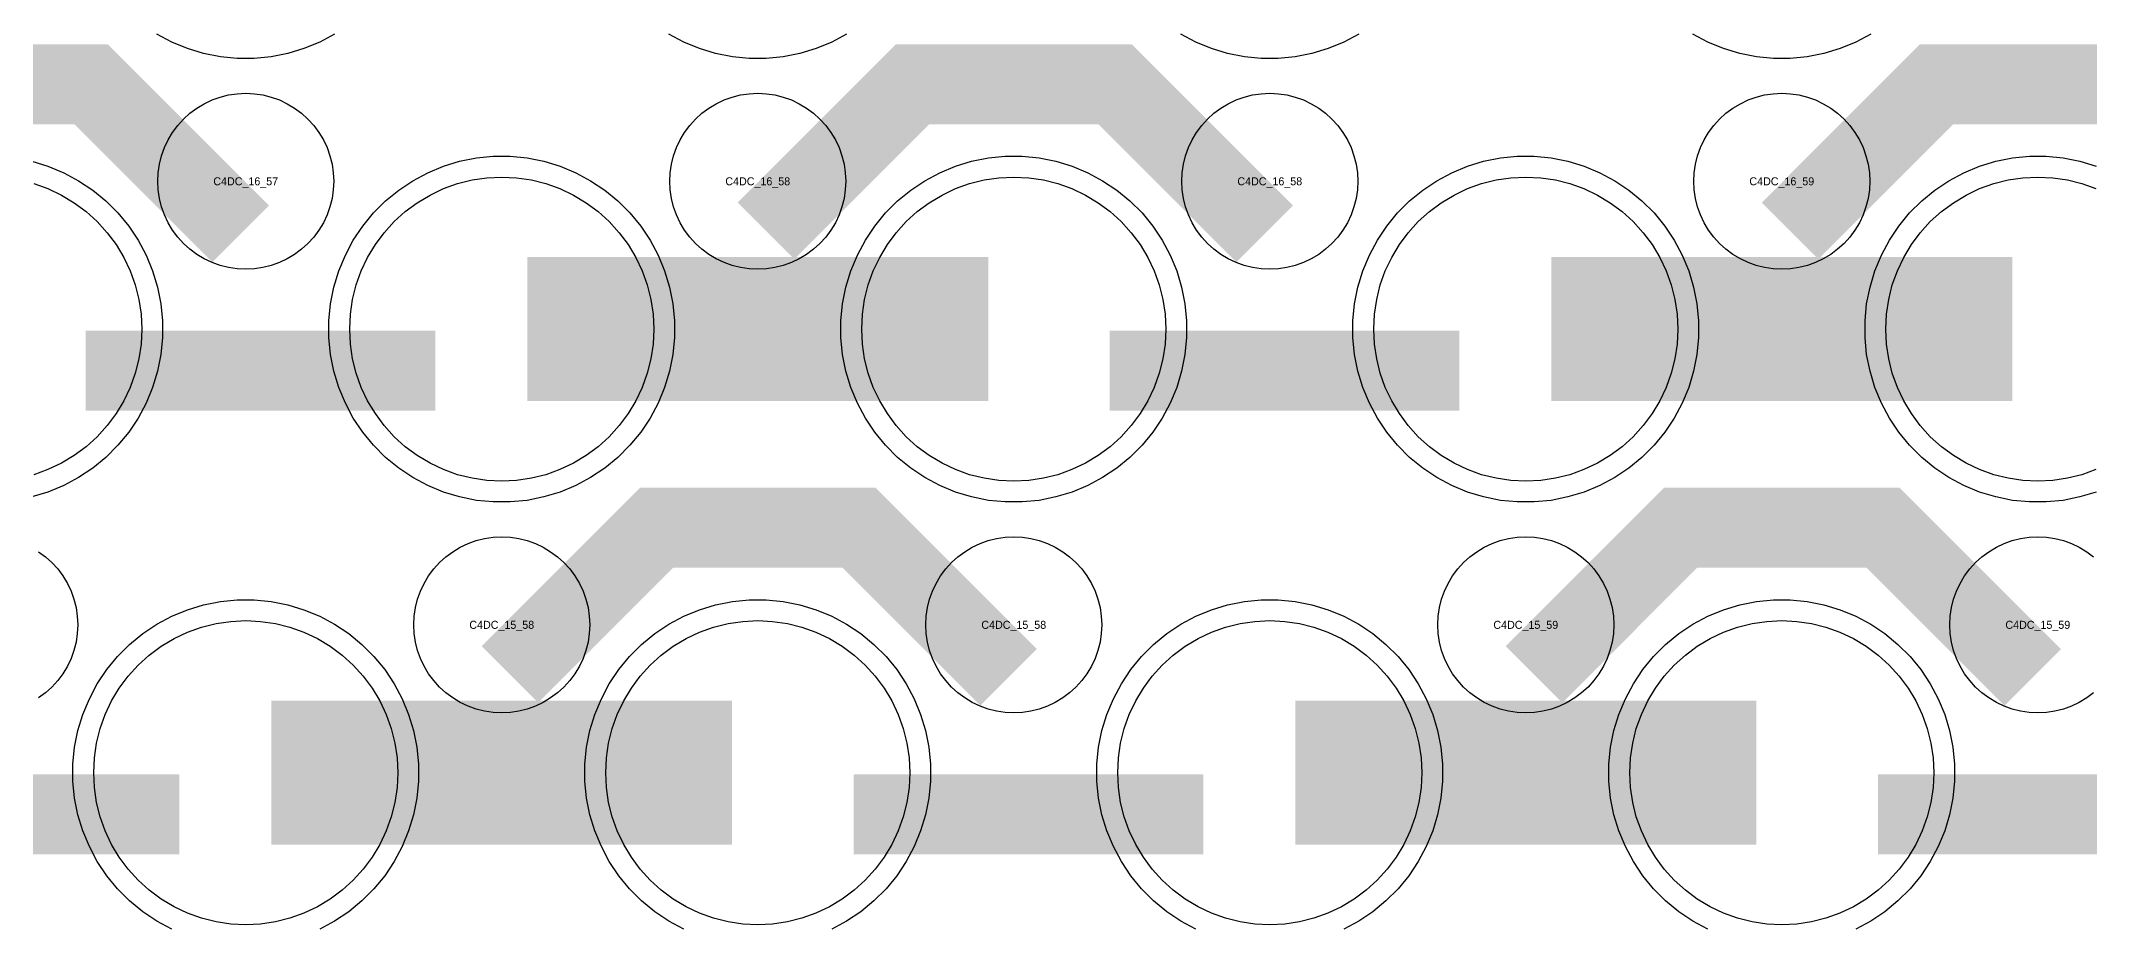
# Model space of a CAD drawing. Extents: x -11880 to 11880, y -14992 to 14992.
# Drawn here: x 6416 to 7056, y -12810 to -12533 of the extents above; entities that cross this region are included whole.
import ezdxf
from ezdxf.enums import TextEntityAlignment as Align

# ---------------------------------------------------------------- set-up
doc = ezdxf.new("R2010")
doc.units = 0
doc.header["$MEASUREMENT"] = 0
for name, color, linetype in [('GDS_775_DT_237', 138, 'CONTINUOUS'), ('RDL1_FS', 34, 'CONTINUOUS'), ('RDL_BS', 160, 'CONTINUOUS')]:
    doc.layers.add(name, color=color, linetype=linetype)

msp = doc.modelspace()

# ---------------------------------------------------------------- linework, layer by layer
at = {"layer": 'RDL1_FS', "color": 241, "true_color": 0xf7abae}
for points in [[(6560, -12670.049), (6555.343, -12669.82), (6550.732, -12669.136), (6546.209, -12668.004), (6541.819, -12666.432), (6537.605, -12664.44), (6533.605, -12662.042), (6529.86, -12659.264), (6526.406, -12656.134), (6523.276, -12652.68), (6520.498, -12648.935), (6518.1, -12644.935), (6516.108, -12640.721), (6514.536, -12636.331), (6513.404, -12631.808), (6512.72, -12627.197), (6512.491, -12622.54), (6512.72, -12617.883), (6513.404, -12613.272), (6514.536, -12608.749), (6516.108, -12604.359), (6518.1, -12600.145), (6520.498, -12596.145), (6523.276, -12592.4), (6526.406, -12588.946), (6529.86, -12585.816), (6533.605, -12583.038), (6537.605, -12580.64), (6541.819, -12578.648), (6546.209, -12577.076), (6550.732, -12575.944), (6555.343, -12575.26), (6560, -12575.031), (6564.657, -12575.26), (6569.268, -12575.944), (6573.791, -12577.076), (6578.181, -12578.648), (6582.395, -12580.64), (6586.395, -12583.038), (6590.14, -12585.816), (6593.594, -12588.946), (6596.724, -12592.4), (6599.502, -12596.145), (6601.9, -12600.145), (6603.892, -12604.359), (6605.464, -12608.749), (6606.596, -12613.272), (6607.28, -12617.883), (6607.509, -12622.54), (6607.28, -12627.197), (6606.596, -12631.808), (6605.464, -12636.331), (6603.892, -12640.721), (6601.9, -12644.935), (6599.502, -12648.935), (6596.724, -12652.68), (6593.594, -12656.134), (6590.14, -12659.264), (6586.395, -12662.042), (6582.395, -12664.44), (6578.181, -12666.432), (6573.791, -12668.004), (6569.268, -12669.136), (6564.657, -12669.82)], [(6720, -12670.049), (6715.343, -12669.82), (6710.732, -12669.136), (6706.209, -12668.004), (6701.819, -12666.432), (6697.605, -12664.44), (6693.605, -12662.042), (6689.86, -12659.264), (6686.406, -12656.134), (6683.276, -12652.68), (6680.498, -12648.935), (6678.1, -12644.935), (6676.108, -12640.721), (6674.536, -12636.331), (6673.404, -12631.808), (6672.72, -12627.197), (6672.491, -12622.54), (6672.72, -12617.883), (6673.404, -12613.272), (6674.536, -12608.749), (6676.108, -12604.359), (6678.1, -12600.145), (6680.498, -12596.145), (6683.276, -12592.4), (6686.406, -12588.946), (6689.86, -12585.816), (6693.605, -12583.038), (6697.605, -12580.64), (6701.819, -12578.648), (6706.209, -12577.076), (6710.732, -12575.944), (6715.343, -12575.26), (6720, -12575.031), (6724.657, -12575.26), (6729.268, -12575.944), (6733.791, -12577.076), (6738.181, -12578.648), (6742.395, -12580.64), (6746.395, -12583.038), (6750.14, -12585.816), (6753.594, -12588.946), (6756.724, -12592.4), (6759.502, -12596.145), (6761.9, -12600.145), (6763.892, -12604.359), (6765.464, -12608.749), (6766.596, -12613.272), (6767.28, -12617.883), (6767.509, -12622.54), (6767.28, -12627.197), (6766.596, -12631.808), (6765.464, -12636.331), (6763.892, -12640.721), (6761.9, -12644.935), (6759.502, -12648.935), (6756.724, -12652.68), (6753.594, -12656.134), (6750.14, -12659.264), (6746.395, -12662.042), (6742.395, -12664.44), (6738.181, -12666.432), (6733.791, -12668.004), (6729.268, -12669.136), (6724.657, -12669.82)], [(6880, -12670.049), (6875.343, -12669.82), (6870.732, -12669.136), (6866.209, -12668.004), (6861.819, -12666.432), (6857.605, -12664.44), (6853.605, -12662.042), (6849.86, -12659.264), (6846.406, -12656.134), (6843.276, -12652.68), (6840.498, -12648.935), (6838.1, -12644.935), (6836.108, -12640.721), (6834.536, -12636.331), (6833.404, -12631.808), (6832.72, -12627.197), (6832.491, -12622.54), (6832.72, -12617.883), (6833.404, -12613.272), (6834.536, -12608.749), (6836.108, -12604.359), (6838.1, -12600.145), (6840.498, -12596.145), (6843.276, -12592.4), (6846.406, -12588.946), (6849.86, -12585.816), (6853.605, -12583.038), (6857.605, -12580.64), (6861.819, -12578.648), (6866.209, -12577.076), (6870.732, -12575.944), (6875.343, -12575.26), (6880, -12575.031), (6884.657, -12575.26), (6889.268, -12575.944), (6893.791, -12577.076), (6898.181, -12578.648), (6902.395, -12580.64), (6906.395, -12583.038), (6910.14, -12585.816), (6913.594, -12588.946), (6916.724, -12592.4), (6919.502, -12596.145), (6921.9, -12600.145), (6923.892, -12604.359), (6925.464, -12608.749), (6926.596, -12613.272), (6927.28, -12617.883), (6927.509, -12622.54), (6927.28, -12627.197), (6926.596, -12631.808), (6925.464, -12636.331), (6923.892, -12640.721), (6921.9, -12644.935), (6919.502, -12648.935), (6916.724, -12652.68), (6913.594, -12656.134), (6910.14, -12659.264), (6906.395, -12662.042), (6902.395, -12664.44), (6898.181, -12666.432), (6893.791, -12668.004), (6889.268, -12669.136), (6884.657, -12669.82)], [(6480, -12808.614), (6475.343, -12808.385), (6470.732, -12807.701), (6466.209, -12806.569), (6461.819, -12804.997), (6457.605, -12803.005), (6453.605, -12800.607), (6449.86, -12797.829), (6446.406, -12794.699), (6443.276, -12791.245), (6440.498, -12787.5), (6438.1, -12783.5), (6436.108, -12779.286), (6434.536, -12774.896), (6433.404, -12770.373), (6432.72, -12765.762), (6432.491, -12761.105), (6432.72, -12756.448), (6433.404, -12751.837), (6434.536, -12747.314), (6436.108, -12742.924), (6438.1, -12738.71), (6440.498, -12734.71), (6443.276, -12730.965), (6446.406, -12727.511), (6449.86, -12724.381), (6453.605, -12721.603), (6457.605, -12719.205), (6461.819, -12717.213), (6466.209, -12715.641), (6470.732, -12714.509), (6475.343, -12713.825), (6480, -12713.596), (6484.657, -12713.825), (6489.268, -12714.509), (6493.791, -12715.641), (6498.181, -12717.213), (6502.395, -12719.205), (6506.395, -12721.603), (6510.14, -12724.381), (6513.594, -12727.511), (6516.724, -12730.965), (6519.502, -12734.71), (6521.9, -12738.71), (6523.892, -12742.924), (6525.464, -12747.314), (6526.596, -12751.837), (6527.28, -12756.448), (6527.509, -12761.105), (6527.28, -12765.762), (6526.596, -12770.373), (6525.464, -12774.896), (6523.892, -12779.286), (6521.9, -12783.5), (6519.502, -12787.5), (6516.724, -12791.245), (6513.594, -12794.699), (6510.14, -12797.829), (6506.395, -12800.607), (6502.395, -12803.005), (6498.181, -12804.997), (6493.791, -12806.569), (6489.268, -12807.701), (6484.657, -12808.385)], [(6640, -12808.614), (6635.343, -12808.385), (6630.732, -12807.701), (6626.209, -12806.569), (6621.819, -12804.997), (6617.605, -12803.005), (6613.605, -12800.607), (6609.86, -12797.829), (6606.406, -12794.699), (6603.276, -12791.245), (6600.498, -12787.5), (6598.1, -12783.5), (6596.108, -12779.286), (6594.536, -12774.896), (6593.404, -12770.373), (6592.72, -12765.762), (6592.491, -12761.105), (6592.72, -12756.448), (6593.404, -12751.837), (6594.536, -12747.314), (6596.108, -12742.924), (6598.1, -12738.71), (6600.498, -12734.71), (6603.276, -12730.965), (6606.406, -12727.511), (6609.86, -12724.381), (6613.605, -12721.603), (6617.605, -12719.205), (6621.819, -12717.213), (6626.209, -12715.641), (6630.732, -12714.509), (6635.343, -12713.825), (6640, -12713.596), (6644.657, -12713.825), (6649.268, -12714.509), (6653.791, -12715.641), (6658.181, -12717.213), (6662.395, -12719.205), (6666.395, -12721.603), (6670.14, -12724.381), (6673.594, -12727.511), (6676.724, -12730.965), (6679.502, -12734.71), (6681.9, -12738.71), (6683.892, -12742.924), (6685.464, -12747.314), (6686.596, -12751.837), (6687.28, -12756.448), (6687.509, -12761.105), (6687.28, -12765.762), (6686.596, -12770.373), (6685.464, -12774.896), (6683.892, -12779.286), (6681.9, -12783.5), (6679.502, -12787.5), (6676.724, -12791.245), (6673.594, -12794.699), (6670.14, -12797.829), (6666.395, -12800.607), (6662.395, -12803.005), (6658.181, -12804.997), (6653.791, -12806.569), (6649.268, -12807.701), (6644.657, -12808.385)], [(6800, -12808.614), (6795.343, -12808.385), (6790.732, -12807.701), (6786.209, -12806.569), (6781.819, -12804.997), (6777.605, -12803.005), (6773.605, -12800.607), (6769.86, -12797.829), (6766.406, -12794.699), (6763.276, -12791.245), (6760.498, -12787.5), (6758.1, -12783.5), (6756.108, -12779.286), (6754.536, -12774.896), (6753.404, -12770.373), (6752.72, -12765.762), (6752.491, -12761.105), (6752.72, -12756.448), (6753.404, -12751.837), (6754.536, -12747.314), (6756.108, -12742.924), (6758.1, -12738.71), (6760.498, -12734.71), (6763.276, -12730.965), (6766.406, -12727.511), (6769.86, -12724.381), (6773.605, -12721.603), (6777.605, -12719.205), (6781.819, -12717.213), (6786.209, -12715.641), (6790.732, -12714.509), (6795.343, -12713.825), (6800, -12713.596), (6804.657, -12713.825), (6809.268, -12714.509), (6813.791, -12715.641), (6818.181, -12717.213), (6822.395, -12719.205), (6826.395, -12721.603), (6830.14, -12724.381), (6833.594, -12727.511), (6836.724, -12730.965), (6839.502, -12734.71), (6841.9, -12738.71), (6843.892, -12742.924), (6845.464, -12747.314), (6846.596, -12751.837), (6847.28, -12756.448), (6847.509, -12761.105), (6847.28, -12765.762), (6846.596, -12770.373), (6845.464, -12774.896), (6843.892, -12779.286), (6841.9, -12783.5), (6839.502, -12787.5), (6836.724, -12791.245), (6833.594, -12794.699), (6830.14, -12797.829), (6826.395, -12800.607), (6822.395, -12803.005), (6818.181, -12804.997), (6813.791, -12806.569), (6809.268, -12807.701), (6804.657, -12808.385)], [(6960, -12808.614), (6955.343, -12808.385), (6950.732, -12807.701), (6946.209, -12806.569), (6941.819, -12804.997), (6937.605, -12803.005), (6933.605, -12800.607), (6929.86, -12797.829), (6926.406, -12794.699), (6923.276, -12791.245), (6920.498, -12787.5), (6918.1, -12783.5), (6916.108, -12779.286), (6914.536, -12774.896), (6913.404, -12770.373), (6912.72, -12765.762), (6912.491, -12761.105), (6912.72, -12756.448), (6913.404, -12751.837), (6914.536, -12747.314), (6916.108, -12742.924), (6918.1, -12738.71), (6920.498, -12734.71), (6923.276, -12730.965), (6926.406, -12727.511), (6929.86, -12724.381), (6933.605, -12721.603), (6937.605, -12719.205), (6941.819, -12717.213), (6946.209, -12715.641), (6950.732, -12714.509), (6955.343, -12713.825), (6960, -12713.596), (6964.657, -12713.825), (6969.268, -12714.509), (6973.791, -12715.641), (6978.181, -12717.213), (6982.395, -12719.205), (6986.395, -12721.603), (6990.14, -12724.381), (6993.594, -12727.511), (6996.724, -12730.965), (6999.502, -12734.71), (7001.9, -12738.71), (7003.892, -12742.924), (7005.464, -12747.314), (7006.596, -12751.837), (7007.28, -12756.448), (7007.509, -12761.105), (7007.28, -12765.762), (7006.596, -12770.373), (7005.464, -12774.896), (7003.892, -12779.286), (7001.9, -12783.5), (6999.502, -12787.5), (6996.724, -12791.245), (6993.594, -12794.699), (6990.14, -12797.829), (6986.395, -12800.607), (6982.395, -12803.005), (6978.181, -12804.997), (6973.791, -12806.569), (6969.268, -12807.701), (6964.657, -12808.385)]]:
    msp.add_lwpolyline(points, close=True, dxfattribs=at)
for points in [[(7058.181, -12666.432), (7053.791, -12668.004), (7049.268, -12669.136), (7044.657, -12669.82), (7040, -12670.049), (7035.343, -12669.82), (7030.732, -12669.136), (7026.209, -12668.004), (7021.819, -12666.432), (7017.605, -12664.44), (7013.605, -12662.042), (7009.86, -12659.264), (7006.406, -12656.134), (7003.276, -12652.68), (7000.498, -12648.935), (6998.1, -12644.935), (6996.108, -12640.721), (6994.536, -12636.331), (6993.404, -12631.808), (6992.72, -12627.197), (6992.491, -12622.54), (6992.72, -12617.883), (6993.404, -12613.272), (6994.536, -12608.749), (6996.108, -12604.359), (6998.1, -12600.145), (7000.498, -12596.145), (7003.276, -12592.4), (7006.406, -12588.946), (7009.86, -12585.816), (7013.605, -12583.038), (7017.605, -12580.64), (7021.819, -12578.648), (7026.209, -12577.076), (7030.732, -12575.944), (7035.343, -12575.26), (7040, -12575.031), (7044.657, -12575.26), (7049.268, -12575.944), (7053.791, -12577.076), (7058.181, -12578.648)], [(6413.791, -12577.076), (6418.181, -12578.648), (6422.395, -12580.64), (6426.395, -12583.038), (6430.14, -12585.816), (6433.594, -12588.946), (6436.724, -12592.4), (6439.502, -12596.145), (6441.9, -12600.145), (6443.892, -12604.359), (6445.464, -12608.749), (6446.596, -12613.272), (6447.28, -12617.883), (6447.509, -12622.54), (6447.28, -12627.197), (6446.596, -12631.808), (6445.464, -12636.331), (6443.892, -12640.721), (6441.9, -12644.935), (6439.502, -12648.935), (6436.724, -12652.68), (6433.594, -12656.134), (6430.14, -12659.264), (6426.395, -12662.042), (6422.395, -12664.44), (6418.181, -12666.432), (6413.791, -12668.004)]]:
    msp.add_lwpolyline(points, dxfattribs=at)
for points in [[(6568.002, -12622.54, 45, 45, 0), (6640.002, -12622.54, 45, 45, 0)], [(6640.002, -12622.54, 45, 45, 0), (6712.002, -12622.54, 45, 45, 0)], [(6888.002, -12622.54, 45, 45, 0), (6960.002, -12622.54, 45, 45, 0)], [(6960.002, -12622.54, 45, 45, 0), (7032.002, -12622.54, 45, 45, 0)], [(6488.002, -12761.105, 45, 45, 0), (6560.002, -12761.105, 45, 45, 0)], [(6560.002, -12761.105, 45, 45, 0), (6632.002, -12761.105, 45, 45, 0)], [(6808.002, -12761.105, 45, 45, 0), (6880.002, -12761.105, 45, 45, 0)], [(6880.002, -12761.105, 45, 45, 0), (6952.002, -12761.105, 45, 45, 0)]]:
    msp.add_lwpolyline(points, format="xyseb", dxfattribs=at)
at = {"layer": 'RDL_BS'}
for points in [[(6507.777, -12530.358), (6503.115, -12532.85), (6498.205, -12534.881), (6493.165, -12536.412), (6487.938, -12537.458), (6482.644, -12537.975), (6477.356, -12537.975), (6472.062, -12537.458), (6466.835, -12536.412), (6461.795, -12534.881), (6456.885, -12532.85), (6452.223, -12530.358)], [(6667.777, -12530.358), (6663.115, -12532.85), (6658.205, -12534.881), (6653.165, -12536.412), (6647.938, -12537.458), (6642.644, -12537.975), (6637.356, -12537.975), (6632.062, -12537.458), (6626.835, -12536.412), (6621.795, -12534.881), (6616.885, -12532.85), (6612.223, -12530.358)], [(6827.777, -12530.358), (6823.115, -12532.85), (6818.205, -12534.881), (6813.165, -12536.412), (6807.938, -12537.458), (6802.644, -12537.975), (6797.356, -12537.975), (6792.062, -12537.458), (6786.835, -12536.412), (6781.795, -12534.881), (6776.885, -12532.85), (6772.223, -12530.358)], [(6987.777, -12530.358), (6983.115, -12532.85), (6978.205, -12534.881), (6973.165, -12536.412), (6967.938, -12537.458), (6962.644, -12537.975), (6957.356, -12537.975), (6952.062, -12537.458), (6946.835, -12536.412), (6941.795, -12534.881), (6936.885, -12532.85), (6932.223, -12530.358)], [(7057.443, -12736.171), (7055.28, -12737.774), (7052.956, -12739.167), (7050.519, -12740.319), (7047.984, -12741.226), (7045.365, -12741.883), (7042.693, -12742.279), (7040, -12742.411), (7037.307, -12742.279), (7034.635, -12741.883), (7032.016, -12741.226), (7029.481, -12740.319), (7027.044, -12739.167), (7024.72, -12737.774), (7022.557, -12736.171), (7020.558, -12734.359), (7018.746, -12732.36), (7017.143, -12730.197), (7015.75, -12727.873), (7014.598, -12725.436), (7013.691, -12722.901), (7013.034, -12720.282), (7012.638, -12717.61), (7012.506, -12714.917), (7012.638, -12712.224), (7013.034, -12709.552), (7013.691, -12706.933), (7014.598, -12704.398), (7015.75, -12701.961), (7017.143, -12699.637), (7018.746, -12697.474), (7020.558, -12695.475), (7022.557, -12693.663), (7024.72, -12692.06), (7027.044, -12690.667), (7029.481, -12689.515), (7032.016, -12688.608), (7034.635, -12687.951), (7037.307, -12687.555), (7040, -12687.423), (7042.693, -12687.555), (7045.365, -12687.951), (7047.984, -12688.608), (7050.519, -12689.515), (7052.956, -12690.667), (7055.28, -12692.06), (7057.443, -12693.663)], [(6415.28, -12692.06), (6417.443, -12693.663), (6419.442, -12695.475), (6421.254, -12697.474), (6422.857, -12699.637), (6424.25, -12701.961), (6425.402, -12704.398), (6426.309, -12706.933), (6426.966, -12709.552), (6427.362, -12712.224), (6427.494, -12714.917), (6427.362, -12717.61), (6426.966, -12720.282), (6426.309, -12722.901), (6425.402, -12725.436), (6424.25, -12727.873), (6422.857, -12730.197), (6421.254, -12732.36), (6419.442, -12734.359), (6417.443, -12736.171), (6415.28, -12737.774)]]:
    msp.add_lwpolyline(points, dxfattribs=at)
for points in [[(6478.401, -12592.753, 25, 25, 0), (6431.687, -12546.039, 25, 25, 0), (6401.929, -12546.039, 25, 25, 0)], [(6642.562, -12591.854, 25, 25, 0), (6688.377, -12546.039, 25, 25, 0), (6721.93, -12546.039, 25, 25, 0)], [(6798.401, -12592.753, 25, 25, 0), (6751.687, -12546.039, 25, 25, 0), (6721.929, -12546.039, 25, 25, 0)], [(6962.562, -12591.854, 25, 25, 0), (7008.377, -12546.039, 25, 25, 0), (7041.93, -12546.039, 25, 25, 0)], [(7118.401, -12592.753, 25, 25, 0), (7071.687, -12546.039, 25, 25, 0), (7041.929, -12546.039, 25, 25, 0)], [(6562.562, -12730.419, 25, 25, 0), (6608.377, -12684.604, 25, 25, 0), (6641.93, -12684.604, 25, 25, 0)], [(6718.401, -12731.318, 25, 25, 0), (6671.687, -12684.604, 25, 25, 0), (6641.929, -12684.604, 25, 25, 0)], [(6882.562, -12730.419, 25, 25, 0), (6928.377, -12684.604, 25, 25, 0), (6961.93, -12684.604, 25, 25, 0)], [(7038.401, -12731.318, 25, 25, 0), (6991.687, -12684.604, 25, 25, 0), (6961.929, -12684.604, 25, 25, 0)]]:
    msp.add_lwpolyline(points, format="xyseb", dxfattribs=at)
for points in [[(6480, -12603.846), (6477.307, -12603.714), (6474.635, -12603.318), (6472.016, -12602.661), (6469.481, -12601.754), (6467.044, -12600.602), (6464.72, -12599.209), (6462.557, -12597.606), (6460.558, -12595.794), (6458.746, -12593.795), (6457.143, -12591.632), (6455.75, -12589.308), (6454.598, -12586.871), (6453.691, -12584.336), (6453.034, -12581.717), (6452.638, -12579.045), (6452.506, -12576.352), (6452.638, -12573.659), (6453.034, -12570.987), (6453.691, -12568.368), (6454.598, -12565.833), (6455.75, -12563.396), (6457.143, -12561.072), (6458.746, -12558.909), (6460.558, -12556.91), (6462.557, -12555.098), (6464.72, -12553.495), (6467.044, -12552.102), (6469.481, -12550.95), (6472.016, -12550.043), (6474.635, -12549.386), (6477.307, -12548.99), (6480, -12548.858), (6482.693, -12548.99), (6485.365, -12549.386), (6487.984, -12550.043), (6490.519, -12550.95), (6492.956, -12552.102), (6495.28, -12553.495), (6497.443, -12555.098), (6499.442, -12556.91), (6501.254, -12558.909), (6502.857, -12561.072), (6504.25, -12563.396), (6505.402, -12565.833), (6506.309, -12568.368), (6506.966, -12570.987), (6507.362, -12573.659), (6507.494, -12576.352), (6507.362, -12579.045), (6506.966, -12581.717), (6506.309, -12584.336), (6505.402, -12586.871), (6504.25, -12589.308), (6502.857, -12591.632), (6501.254, -12593.795), (6499.442, -12595.794), (6497.443, -12597.606), (6495.28, -12599.209), (6492.956, -12600.602), (6490.519, -12601.754), (6487.984, -12602.661), (6485.365, -12603.318), (6482.693, -12603.714)], [(6640, -12603.846), (6637.307, -12603.714), (6634.635, -12603.318), (6632.016, -12602.661), (6629.481, -12601.754), (6627.044, -12600.602), (6624.72, -12599.209), (6622.557, -12597.606), (6620.558, -12595.794), (6618.746, -12593.795), (6617.143, -12591.632), (6615.75, -12589.308), (6614.598, -12586.871), (6613.691, -12584.336), (6613.034, -12581.717), (6612.638, -12579.045), (6612.506, -12576.352), (6612.638, -12573.659), (6613.034, -12570.987), (6613.691, -12568.368), (6614.598, -12565.833), (6615.75, -12563.396), (6617.143, -12561.072), (6618.746, -12558.909), (6620.558, -12556.91), (6622.557, -12555.098), (6624.72, -12553.495), (6627.044, -12552.102), (6629.481, -12550.95), (6632.016, -12550.043), (6634.635, -12549.386), (6637.307, -12548.99), (6640, -12548.858), (6642.693, -12548.99), (6645.365, -12549.386), (6647.984, -12550.043), (6650.519, -12550.95), (6652.956, -12552.102), (6655.28, -12553.495), (6657.443, -12555.098), (6659.442, -12556.91), (6661.254, -12558.909), (6662.857, -12561.072), (6664.25, -12563.396), (6665.402, -12565.833), (6666.309, -12568.368), (6666.966, -12570.987), (6667.362, -12573.659), (6667.494, -12576.352), (6667.362, -12579.045), (6666.966, -12581.717), (6666.309, -12584.336), (6665.402, -12586.871), (6664.25, -12589.308), (6662.857, -12591.632), (6661.254, -12593.795), (6659.442, -12595.794), (6657.443, -12597.606), (6655.28, -12599.209), (6652.956, -12600.602), (6650.519, -12601.754), (6647.984, -12602.661), (6645.365, -12603.318), (6642.693, -12603.714)], [(6800, -12603.846), (6797.307, -12603.714), (6794.635, -12603.318), (6792.016, -12602.661), (6789.481, -12601.754), (6787.044, -12600.602), (6784.72, -12599.209), (6782.557, -12597.606), (6780.558, -12595.794), (6778.746, -12593.795), (6777.143, -12591.632), (6775.75, -12589.308), (6774.598, -12586.871), (6773.691, -12584.336), (6773.034, -12581.717), (6772.638, -12579.045), (6772.506, -12576.352), (6772.638, -12573.659), (6773.034, -12570.987), (6773.691, -12568.368), (6774.598, -12565.833), (6775.75, -12563.396), (6777.143, -12561.072), (6778.746, -12558.909), (6780.558, -12556.91), (6782.557, -12555.098), (6784.72, -12553.495), (6787.044, -12552.102), (6789.481, -12550.95), (6792.016, -12550.043), (6794.635, -12549.386), (6797.307, -12548.99), (6800, -12548.858), (6802.693, -12548.99), (6805.365, -12549.386), (6807.984, -12550.043), (6810.519, -12550.95), (6812.956, -12552.102), (6815.28, -12553.495), (6817.443, -12555.098), (6819.442, -12556.91), (6821.254, -12558.909), (6822.857, -12561.072), (6824.25, -12563.396), (6825.402, -12565.833), (6826.309, -12568.368), (6826.966, -12570.987), (6827.362, -12573.659), (6827.494, -12576.352), (6827.362, -12579.045), (6826.966, -12581.717), (6826.309, -12584.336), (6825.402, -12586.871), (6824.25, -12589.308), (6822.857, -12591.632), (6821.254, -12593.795), (6819.442, -12595.794), (6817.443, -12597.606), (6815.28, -12599.209), (6812.956, -12600.602), (6810.519, -12601.754), (6807.984, -12602.661), (6805.365, -12603.318), (6802.693, -12603.714)], [(6960, -12603.846), (6957.307, -12603.714), (6954.635, -12603.318), (6952.016, -12602.661), (6949.481, -12601.754), (6947.044, -12600.602), (6944.72, -12599.209), (6942.557, -12597.606), (6940.558, -12595.794), (6938.746, -12593.795), (6937.143, -12591.632), (6935.75, -12589.308), (6934.598, -12586.871), (6933.691, -12584.336), (6933.034, -12581.717), (6932.638, -12579.045), (6932.506, -12576.352), (6932.638, -12573.659), (6933.034, -12570.987), (6933.691, -12568.368), (6934.598, -12565.833), (6935.75, -12563.396), (6937.143, -12561.072), (6938.746, -12558.909), (6940.558, -12556.91), (6942.557, -12555.098), (6944.72, -12553.495), (6947.044, -12552.102), (6949.481, -12550.95), (6952.016, -12550.043), (6954.635, -12549.386), (6957.307, -12548.99), (6960, -12548.858), (6962.693, -12548.99), (6965.365, -12549.386), (6967.984, -12550.043), (6970.519, -12550.95), (6972.956, -12552.102), (6975.28, -12553.495), (6977.443, -12555.098), (6979.442, -12556.91), (6981.254, -12558.909), (6982.857, -12561.072), (6984.25, -12563.396), (6985.402, -12565.833), (6986.309, -12568.368), (6986.966, -12570.987), (6987.362, -12573.659), (6987.494, -12576.352), (6987.362, -12579.045), (6986.966, -12581.717), (6986.309, -12584.336), (6985.402, -12586.871), (6984.25, -12589.308), (6982.857, -12591.632), (6981.254, -12593.795), (6979.442, -12595.794), (6977.443, -12597.606), (6975.28, -12599.209), (6972.956, -12600.602), (6970.519, -12601.754), (6967.984, -12602.661), (6965.365, -12603.318), (6962.693, -12603.714)], [(6560, -12742.411), (6557.307, -12742.279), (6554.635, -12741.883), (6552.016, -12741.226), (6549.481, -12740.319), (6547.044, -12739.167), (6544.72, -12737.774), (6542.557, -12736.171), (6540.558, -12734.359), (6538.746, -12732.36), (6537.143, -12730.197), (6535.75, -12727.873), (6534.598, -12725.436), (6533.691, -12722.901), (6533.034, -12720.282), (6532.638, -12717.61), (6532.506, -12714.917), (6532.638, -12712.224), (6533.034, -12709.552), (6533.691, -12706.933), (6534.598, -12704.398), (6535.75, -12701.961), (6537.143, -12699.637), (6538.746, -12697.474), (6540.558, -12695.475), (6542.557, -12693.663), (6544.72, -12692.06), (6547.044, -12690.667), (6549.481, -12689.515), (6552.016, -12688.608), (6554.635, -12687.951), (6557.307, -12687.555), (6560, -12687.423), (6562.693, -12687.555), (6565.365, -12687.951), (6567.984, -12688.608), (6570.519, -12689.515), (6572.956, -12690.667), (6575.28, -12692.06), (6577.443, -12693.663), (6579.442, -12695.475), (6581.254, -12697.474), (6582.857, -12699.637), (6584.25, -12701.961), (6585.402, -12704.398), (6586.309, -12706.933), (6586.966, -12709.552), (6587.362, -12712.224), (6587.494, -12714.917), (6587.362, -12717.61), (6586.966, -12720.282), (6586.309, -12722.901), (6585.402, -12725.436), (6584.25, -12727.873), (6582.857, -12730.197), (6581.254, -12732.36), (6579.442, -12734.359), (6577.443, -12736.171), (6575.28, -12737.774), (6572.956, -12739.167), (6570.519, -12740.319), (6567.984, -12741.226), (6565.365, -12741.883), (6562.693, -12742.279)], [(6720, -12742.411), (6717.307, -12742.279), (6714.635, -12741.883), (6712.016, -12741.226), (6709.481, -12740.319), (6707.044, -12739.167), (6704.72, -12737.774), (6702.557, -12736.171), (6700.558, -12734.359), (6698.746, -12732.36), (6697.143, -12730.197), (6695.75, -12727.873), (6694.598, -12725.436), (6693.691, -12722.901), (6693.034, -12720.282), (6692.638, -12717.61), (6692.506, -12714.917), (6692.638, -12712.224), (6693.034, -12709.552), (6693.691, -12706.933), (6694.598, -12704.398), (6695.75, -12701.961), (6697.143, -12699.637), (6698.746, -12697.474), (6700.558, -12695.475), (6702.557, -12693.663), (6704.72, -12692.06), (6707.044, -12690.667), (6709.481, -12689.515), (6712.016, -12688.608), (6714.635, -12687.951), (6717.307, -12687.555), (6720, -12687.423), (6722.693, -12687.555), (6725.365, -12687.951), (6727.984, -12688.608), (6730.519, -12689.515), (6732.956, -12690.667), (6735.28, -12692.06), (6737.443, -12693.663), (6739.442, -12695.475), (6741.254, -12697.474), (6742.857, -12699.637), (6744.25, -12701.961), (6745.402, -12704.398), (6746.309, -12706.933), (6746.966, -12709.552), (6747.362, -12712.224), (6747.494, -12714.917), (6747.362, -12717.61), (6746.966, -12720.282), (6746.309, -12722.901), (6745.402, -12725.436), (6744.25, -12727.873), (6742.857, -12730.197), (6741.254, -12732.36), (6739.442, -12734.359), (6737.443, -12736.171), (6735.28, -12737.774), (6732.956, -12739.167), (6730.519, -12740.319), (6727.984, -12741.226), (6725.365, -12741.883), (6722.693, -12742.279)], [(6880, -12742.411), (6877.307, -12742.279), (6874.635, -12741.883), (6872.016, -12741.226), (6869.481, -12740.319), (6867.044, -12739.167), (6864.72, -12737.774), (6862.557, -12736.171), (6860.558, -12734.359), (6858.746, -12732.36), (6857.143, -12730.197), (6855.75, -12727.873), (6854.598, -12725.436), (6853.691, -12722.901), (6853.034, -12720.282), (6852.638, -12717.61), (6852.506, -12714.917), (6852.638, -12712.224), (6853.034, -12709.552), (6853.691, -12706.933), (6854.598, -12704.398), (6855.75, -12701.961), (6857.143, -12699.637), (6858.746, -12697.474), (6860.558, -12695.475), (6862.557, -12693.663), (6864.72, -12692.06), (6867.044, -12690.667), (6869.481, -12689.515), (6872.016, -12688.608), (6874.635, -12687.951), (6877.307, -12687.555), (6880, -12687.423), (6882.693, -12687.555), (6885.365, -12687.951), (6887.984, -12688.608), (6890.519, -12689.515), (6892.956, -12690.667), (6895.28, -12692.06), (6897.443, -12693.663), (6899.442, -12695.475), (6901.254, -12697.474), (6902.857, -12699.637), (6904.25, -12701.961), (6905.402, -12704.398), (6906.309, -12706.933), (6906.966, -12709.552), (6907.362, -12712.224), (6907.494, -12714.917), (6907.362, -12717.61), (6906.966, -12720.282), (6906.309, -12722.901), (6905.402, -12725.436), (6904.25, -12727.873), (6902.857, -12730.197), (6901.254, -12732.36), (6899.442, -12734.359), (6897.443, -12736.171), (6895.28, -12737.774), (6892.956, -12739.167), (6890.519, -12740.319), (6887.984, -12741.226), (6885.365, -12741.883), (6882.693, -12742.279)]]:
    msp.add_lwpolyline(points, close=True, dxfattribs=at)
at = {"layer": 'RDL_BS', "color": 241, "true_color": 0xf7abae}
for points in [[(6557.356, -12676.54), (6552.062, -12676.023), (6546.835, -12674.977), (6541.795, -12673.446), (6536.885, -12671.415), (6532.223, -12668.923), (6527.809, -12665.976), (6523.708, -12662.614), (6519.926, -12658.832), (6516.564, -12654.731), (6513.617, -12650.317), (6511.125, -12645.655), (6509.094, -12640.745), (6507.563, -12635.705), (6506.517, -12630.478), (6506, -12625.184), (6506, -12619.896), (6506.517, -12614.602), (6507.563, -12609.375), (6509.094, -12604.335), (6511.125, -12599.425), (6513.617, -12594.763), (6516.564, -12590.349), (6519.926, -12586.248), (6523.708, -12582.466), (6527.809, -12579.104), (6532.223, -12576.157), (6536.885, -12573.665), (6541.795, -12571.634), (6546.835, -12570.103), (6552.062, -12569.057), (6557.356, -12568.54), (6562.644, -12568.54), (6567.938, -12569.057), (6573.165, -12570.103), (6578.205, -12571.634), (6583.115, -12573.665), (6587.777, -12576.157), (6592.191, -12579.104), (6596.292, -12582.466), (6600.074, -12586.248), (6603.436, -12590.349), (6606.383, -12594.763), (6608.875, -12599.425), (6610.906, -12604.335), (6612.437, -12609.375), (6613.483, -12614.602), (6614, -12619.896), (6614, -12625.184), (6613.483, -12630.478), (6612.437, -12635.705), (6610.906, -12640.745), (6608.875, -12645.655), (6606.383, -12650.317), (6603.436, -12654.731), (6600.074, -12658.832), (6596.292, -12662.614), (6592.191, -12665.976), (6587.777, -12668.923), (6583.115, -12671.415), (6578.205, -12673.446), (6573.165, -12674.977), (6567.938, -12676.023), (6562.644, -12676.54)], [(6717.356, -12676.54), (6712.062, -12676.023), (6706.835, -12674.977), (6701.795, -12673.446), (6696.885, -12671.415), (6692.223, -12668.923), (6687.809, -12665.976), (6683.708, -12662.614), (6679.926, -12658.832), (6676.564, -12654.731), (6673.617, -12650.317), (6671.125, -12645.655), (6669.094, -12640.745), (6667.563, -12635.705), (6666.517, -12630.478), (6666, -12625.184), (6666, -12619.896), (6666.517, -12614.602), (6667.563, -12609.375), (6669.094, -12604.335), (6671.125, -12599.425), (6673.617, -12594.763), (6676.564, -12590.349), (6679.926, -12586.248), (6683.708, -12582.466), (6687.809, -12579.104), (6692.223, -12576.157), (6696.885, -12573.665), (6701.795, -12571.634), (6706.835, -12570.103), (6712.062, -12569.057), (6717.356, -12568.54), (6722.644, -12568.54), (6727.938, -12569.057), (6733.165, -12570.103), (6738.205, -12571.634), (6743.115, -12573.665), (6747.777, -12576.157), (6752.191, -12579.104), (6756.292, -12582.466), (6760.074, -12586.248), (6763.436, -12590.349), (6766.383, -12594.763), (6768.875, -12599.425), (6770.906, -12604.335), (6772.437, -12609.375), (6773.483, -12614.602), (6774, -12619.896), (6774, -12625.184), (6773.483, -12630.478), (6772.437, -12635.705), (6770.906, -12640.745), (6768.875, -12645.655), (6766.383, -12650.317), (6763.436, -12654.731), (6760.074, -12658.832), (6756.292, -12662.614), (6752.191, -12665.976), (6747.777, -12668.923), (6743.115, -12671.415), (6738.205, -12673.446), (6733.165, -12674.977), (6727.938, -12676.023), (6722.644, -12676.54)], [(6877.356, -12676.54), (6872.062, -12676.023), (6866.835, -12674.977), (6861.795, -12673.446), (6856.885, -12671.415), (6852.223, -12668.923), (6847.809, -12665.976), (6843.708, -12662.614), (6839.926, -12658.832), (6836.564, -12654.731), (6833.617, -12650.317), (6831.125, -12645.655), (6829.094, -12640.745), (6827.563, -12635.705), (6826.517, -12630.478), (6826, -12625.184), (6826, -12619.896), (6826.517, -12614.602), (6827.563, -12609.375), (6829.094, -12604.335), (6831.125, -12599.425), (6833.617, -12594.763), (6836.564, -12590.349), (6839.926, -12586.248), (6843.708, -12582.466), (6847.809, -12579.104), (6852.223, -12576.157), (6856.885, -12573.665), (6861.795, -12571.634), (6866.835, -12570.103), (6872.062, -12569.057), (6877.356, -12568.54), (6882.644, -12568.54), (6887.938, -12569.057), (6893.165, -12570.103), (6898.205, -12571.634), (6903.115, -12573.665), (6907.777, -12576.157), (6912.191, -12579.104), (6916.292, -12582.466), (6920.074, -12586.248), (6923.436, -12590.349), (6926.383, -12594.763), (6928.875, -12599.425), (6930.906, -12604.335), (6932.437, -12609.375), (6933.483, -12614.602), (6934, -12619.896), (6934, -12625.184), (6933.483, -12630.478), (6932.437, -12635.705), (6930.906, -12640.745), (6928.875, -12645.655), (6926.383, -12650.317), (6923.436, -12654.731), (6920.074, -12658.832), (6916.292, -12662.614), (6912.191, -12665.976), (6907.777, -12668.923), (6903.115, -12671.415), (6898.205, -12673.446), (6893.165, -12674.977), (6887.938, -12676.023), (6882.644, -12676.54)]]:
    msp.add_lwpolyline(points, close=True, dxfattribs=at)
for points in [[(7058.205, -12673.446), (7053.165, -12674.977), (7047.938, -12676.023), (7042.644, -12676.54), (7037.356, -12676.54), (7032.062, -12676.023), (7026.835, -12674.977), (7021.795, -12673.446), (7016.885, -12671.415), (7012.223, -12668.923), (7007.809, -12665.976), (7003.708, -12662.614), (6999.926, -12658.832), (6996.564, -12654.731), (6993.617, -12650.317), (6991.125, -12645.655), (6989.094, -12640.745), (6987.563, -12635.705), (6986.517, -12630.478), (6986, -12625.184), (6986, -12619.896), (6986.517, -12614.602), (6987.563, -12609.375), (6989.094, -12604.335), (6991.125, -12599.425), (6993.617, -12594.763), (6996.564, -12590.349), (6999.926, -12586.248), (7003.708, -12582.466), (7007.809, -12579.104), (7012.223, -12576.157), (7016.885, -12573.665), (7021.795, -12571.634), (7026.835, -12570.103), (7032.062, -12569.057), (7037.356, -12568.54), (7042.644, -12568.54), (7047.938, -12569.057), (7053.165, -12570.103), (7058.205, -12571.634)], [(6413.165, -12570.103), (6418.205, -12571.634), (6423.115, -12573.665), (6427.777, -12576.157), (6432.191, -12579.104), (6436.292, -12582.466), (6440.074, -12586.248), (6443.436, -12590.349), (6446.383, -12594.763), (6448.875, -12599.425), (6450.906, -12604.335), (6452.437, -12609.375), (6453.483, -12614.602), (6454, -12619.896), (6454, -12625.184), (6453.483, -12630.478), (6452.437, -12635.705), (6450.906, -12640.745), (6448.875, -12645.655), (6446.383, -12650.317), (6443.436, -12654.731), (6440.074, -12658.832), (6436.292, -12662.614), (6432.191, -12665.976), (6427.777, -12668.923), (6423.115, -12671.415), (6418.205, -12673.446), (6413.165, -12674.977)], [(6456.885, -12809.98), (6452.223, -12807.488), (6447.809, -12804.541), (6443.708, -12801.179), (6439.926, -12797.397), (6436.564, -12793.296), (6433.617, -12788.882), (6431.125, -12784.22), (6429.094, -12779.31), (6427.563, -12774.27), (6426.517, -12769.043), (6426, -12763.749), (6426, -12758.461), (6426.517, -12753.167), (6427.563, -12747.94), (6429.094, -12742.9), (6431.125, -12737.99), (6433.617, -12733.328), (6436.564, -12728.914), (6439.926, -12724.813), (6443.708, -12721.031), (6447.809, -12717.669), (6452.223, -12714.722), (6456.885, -12712.23), (6461.795, -12710.199), (6466.835, -12708.668), (6472.062, -12707.622), (6477.356, -12707.105), (6482.644, -12707.105), (6487.938, -12707.622), (6493.165, -12708.668), (6498.205, -12710.199), (6503.115, -12712.23), (6507.777, -12714.722), (6512.191, -12717.669), (6516.292, -12721.031), (6520.074, -12724.813), (6523.436, -12728.914), (6526.383, -12733.328), (6528.875, -12737.99), (6530.906, -12742.9), (6532.437, -12747.94), (6533.483, -12753.167), (6534, -12758.461), (6534, -12763.749), (6533.483, -12769.043), (6532.437, -12774.27), (6530.906, -12779.31), (6528.875, -12784.22), (6526.383, -12788.882), (6523.436, -12793.296), (6520.074, -12797.397), (6516.292, -12801.179), (6512.191, -12804.541), (6507.777, -12807.488), (6503.115, -12809.98)], [(6616.885, -12809.98), (6612.223, -12807.488), (6607.809, -12804.541), (6603.708, -12801.179), (6599.926, -12797.397), (6596.564, -12793.296), (6593.617, -12788.882), (6591.125, -12784.22), (6589.094, -12779.31), (6587.563, -12774.27), (6586.517, -12769.043), (6586, -12763.749), (6586, -12758.461), (6586.517, -12753.167), (6587.563, -12747.94), (6589.094, -12742.9), (6591.125, -12737.99), (6593.617, -12733.328), (6596.564, -12728.914), (6599.926, -12724.813), (6603.708, -12721.031), (6607.809, -12717.669), (6612.223, -12714.722), (6616.885, -12712.23), (6621.795, -12710.199), (6626.835, -12708.668), (6632.062, -12707.622), (6637.356, -12707.105), (6642.644, -12707.105), (6647.938, -12707.622), (6653.165, -12708.668), (6658.205, -12710.199), (6663.115, -12712.23), (6667.777, -12714.722), (6672.191, -12717.669), (6676.292, -12721.031), (6680.074, -12724.813), (6683.436, -12728.914), (6686.383, -12733.328), (6688.875, -12737.99), (6690.906, -12742.9), (6692.437, -12747.94), (6693.483, -12753.167), (6694, -12758.461), (6694, -12763.749), (6693.483, -12769.043), (6692.437, -12774.27), (6690.906, -12779.31), (6688.875, -12784.22), (6686.383, -12788.882), (6683.436, -12793.296), (6680.074, -12797.397), (6676.292, -12801.179), (6672.191, -12804.541), (6667.777, -12807.488), (6663.115, -12809.98)], [(6776.885, -12809.98), (6772.223, -12807.488), (6767.809, -12804.541), (6763.708, -12801.179), (6759.926, -12797.397), (6756.564, -12793.296), (6753.617, -12788.882), (6751.125, -12784.22), (6749.094, -12779.31), (6747.563, -12774.27), (6746.517, -12769.043), (6746, -12763.749), (6746, -12758.461), (6746.517, -12753.167), (6747.563, -12747.94), (6749.094, -12742.9), (6751.125, -12737.99), (6753.617, -12733.328), (6756.564, -12728.914), (6759.926, -12724.813), (6763.708, -12721.031), (6767.809, -12717.669), (6772.223, -12714.722), (6776.885, -12712.23), (6781.795, -12710.199), (6786.835, -12708.668), (6792.062, -12707.622), (6797.356, -12707.105), (6802.644, -12707.105), (6807.938, -12707.622), (6813.165, -12708.668), (6818.205, -12710.199), (6823.115, -12712.23), (6827.777, -12714.722), (6832.191, -12717.669), (6836.292, -12721.031), (6840.074, -12724.813), (6843.436, -12728.914), (6846.383, -12733.328), (6848.875, -12737.99), (6850.906, -12742.9), (6852.437, -12747.94), (6853.483, -12753.167), (6854, -12758.461), (6854, -12763.749), (6853.483, -12769.043), (6852.437, -12774.27), (6850.906, -12779.31), (6848.875, -12784.22), (6846.383, -12788.882), (6843.436, -12793.296), (6840.074, -12797.397), (6836.292, -12801.179), (6832.191, -12804.541), (6827.777, -12807.488), (6823.115, -12809.98)], [(6936.885, -12809.98), (6932.223, -12807.488), (6927.809, -12804.541), (6923.708, -12801.179), (6919.926, -12797.397), (6916.564, -12793.296), (6913.617, -12788.882), (6911.125, -12784.22), (6909.094, -12779.31), (6907.563, -12774.27), (6906.517, -12769.043), (6906, -12763.749), (6906, -12758.461), (6906.517, -12753.167), (6907.563, -12747.94), (6909.094, -12742.9), (6911.125, -12737.99), (6913.617, -12733.328), (6916.564, -12728.914), (6919.926, -12724.813), (6923.708, -12721.031), (6927.809, -12717.669), (6932.223, -12714.722), (6936.885, -12712.23), (6941.795, -12710.199), (6946.835, -12708.668), (6952.062, -12707.622), (6957.356, -12707.105), (6962.644, -12707.105), (6967.938, -12707.622), (6973.165, -12708.668), (6978.205, -12710.199), (6983.115, -12712.23), (6987.777, -12714.722), (6992.191, -12717.669), (6996.292, -12721.031), (7000.074, -12724.813), (7003.436, -12728.914), (7006.383, -12733.328), (7008.875, -12737.99), (7010.906, -12742.9), (7012.437, -12747.94), (7013.483, -12753.167), (7014, -12758.461), (7014, -12763.749), (7013.483, -12769.043), (7012.437, -12774.27), (7010.906, -12779.31), (7008.875, -12784.22), (7006.383, -12788.882), (7003.436, -12793.296), (7000.074, -12797.397), (6996.292, -12801.179), (6992.191, -12804.541), (6987.777, -12807.488), (6983.115, -12809.98)]]:
    msp.add_lwpolyline(points, dxfattribs=at)
for points in [[(6430.016, -12635.553, 25, 25, 0), (6539.281, -12635.553, 25, 25, 0)], [(6750.016, -12635.553, 25, 25, 0), (6859.281, -12635.553, 25, 25, 0)], [(6350.016, -12774.118, 25, 25, 0), (6459.281, -12774.118, 25, 25, 0)], [(6670.016, -12774.118, 25, 25, 0), (6779.281, -12774.118, 25, 25, 0)], [(6990.016, -12774.118, 25, 25, 0), (7099.281, -12774.118, 25, 25, 0)]]:
    msp.add_lwpolyline(points, format="xyseb", dxfattribs=at)

# ---------------------------------------------------------------- texts
at = {"layer": 'GDS_775_DT_237'}
for s, p in [('C4DC_16_57', (6480, -12576.352)), ('C4DC_16_57', (6480, -12576.352)), ('C4DC_16_58', (6640, -12576.352)), ('C4DC_16_58', (6640, -12576.352)), ('C4DC_16_58', (6800, -12576.352)), ('C4DC_16_58', (6800, -12576.352)), ('C4DC_16_59', (6960, -12576.352)), ('C4DC_16_59', (6960, -12576.352)), ('C4DC_15_58', (6560, -12714.917)), ('C4DC_15_58', (6560, -12714.917)), ('C4DC_15_58', (6720, -12714.917)), ('C4DC_15_58', (6720, -12714.917)), ('C4DC_15_59', (6880, -12714.917)), ('C4DC_15_59', (6880, -12714.917)), ('C4DC_15_59', (7040, -12714.917)), ('C4DC_15_59', (7040, -12714.917))]:
    msp.add_text(s, height=2.5, dxfattribs=at).set_placement(p, align=Align.MIDDLE_CENTER)

doc.saveas('drawing.dxf')
